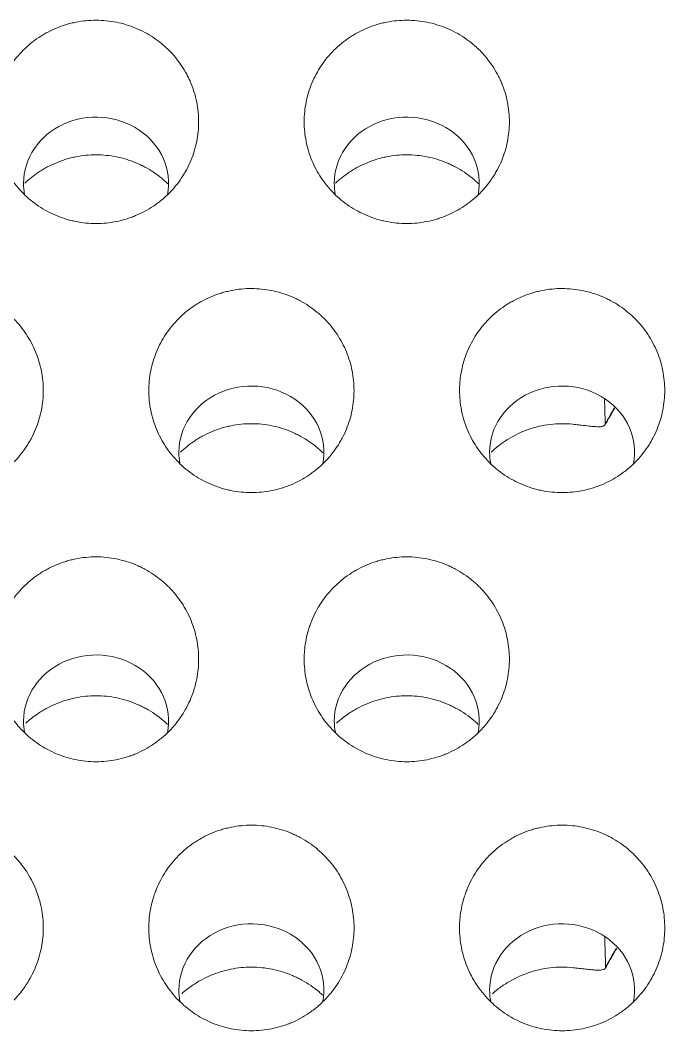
# Model space of a CAD drawing. Header units: millimetres. Extents: x 70151 to 230897, y 35202 to 113211.
# Drawn here: x 179197.91 to 179204.1, y 69223.71 to 69233.44 of the extents above; entities that cross this region are included whole.
import ezdxf

# ---------------------------------------------------------------- set-up
doc = ezdxf.new("R2010")
doc.units = ezdxf.units.MM
doc.header["$LTSCALE"] = 50
doc.layers.add('2-con', color=2, linetype='Continuous')
doc.layers.add('mark-B', color=2, linetype='Continuous', lineweight=20)

# ---------------------------------------------------------------- blocks, each defined once
blk = doc.blocks.new('무풍1WAY 대형')
at = {"layer": 'mark-B'}
for centre, start_param, end_param in [((-548.2026, -464.6576), 2.964977, 6.283185), ((-548.2026, -464.6576), 0, 0.172588), ((-545.215, -464.6576), 2.964977, 6.283185), ((-545.215, -464.6576), 0, 0.172588), ((-546.7088, -467.2448), 2.966255, 6.283185), ((-546.7088, -467.2448), 0, 0.171318), ((-543.7212, -467.2448), 2.966255, 6.283185), ((-543.7212, -467.2448), 0, 0.171318), ((-548.2026, -469.8321), 2.967433, 6.283185), ((-548.2026, -469.8321), 0, 0.17014), ((-545.215, -469.8321), 2.967433, 6.283185), ((-545.215, -469.8321), 0, 0.17014), ((-546.7088, -472.4195), 2.96861, 6.283185), ((-546.7088, -472.4195), 0, 0.168862), ((-543.7212, -472.4195), 2.96861, 6.283185), ((-543.7212, -472.4195), 0, 0.168862)]:
    blk.add_ellipse(centre, major_axis=(0.6971, 0), ratio=0.913545, start_param=start_param, end_param=end_param, dxfattribs=at)
for points, knots in [([(-548.2026, -464.2654), (-548.1366, -464.2654), (-548.0713, -464.272), (-547.9744, -464.2917), (-547.9427, -464.2998), (-547.8805, -464.3191), (-547.8196, -464.3414), (-547.7611, -464.3695), (-547.7038, -464.4007), (-547.6757, -464.4178), (-547.5951, -464.4727), (-547.5456, -464.5141), (-547.4778, -464.583), (-547.4563, -464.6072), (-547.4154, -464.6579), (-547.3963, -464.684), (-547.3435, -464.7645), (-547.3137, -464.8211), (-547.2773, -464.9104), (-547.2665, -464.941), (-547.2481, -465.0026), (-547.2405, -465.0337), (-547.2222, -465.1275), (-547.216, -465.191), (-547.216, -465.2715), (-547.2164, -465.2877), (-547.2179, -465.3197), (-547.2191, -465.3357), (-547.2238, -465.3834), (-547.233, -465.4465), (-547.2521, -465.524), (-547.2671, -465.5698), (-547.2778, -465.6003), (-547.2836, -465.6154), (-547.3141, -465.6899), (-547.344, -465.7465), (-547.397, -465.8269), (-547.416, -465.853), (-547.457, -465.9036), (-547.4786, -465.9277), (-547.5466, -465.9965), (-547.5962, -466.0378), (-547.6637, -466.0834), (-547.6775, -466.0923), (-547.7055, -466.1093), (-547.7196, -466.1174), (-547.7626, -466.1406), (-547.8211, -466.1686), (-547.8974, -466.1962), (-547.9447, -466.2095), (-547.9765, -466.2175), (-547.9926, -466.2212), (-548.0731, -466.2373), (-548.1378, -466.2437), (-548.2356, -466.2436), (-548.2683, -466.242), (-548.3339, -466.2354), (-548.3663, -466.2305), (-548.462, -466.2111), (-548.5241, -466.192), (-548.5994, -466.1604), (-548.6143, -466.1537), (-548.6439, -466.1395), (-548.6585, -466.132), (-548.7014, -466.1087), (-548.7567, -466.075), (-548.8211, -466.0266), (-548.8577, -465.9946), (-548.8816, -465.9727), (-548.8933, -465.9613), (-548.9504, -465.9033), (-548.9908, -465.8533), (-549.0436, -465.7731), (-549.06, -465.7455), (-549.09, -465.6885), (-549.1037, -465.659), (-549.1401, -465.5698), (-549.1583, -465.5087), (-549.1768, -465.4147), (-549.1814, -465.383), (-549.1876, -465.3187), (-549.1892, -465.2867), (-549.1891, -465.1909), (-549.183, -465.1275), (-549.1645, -465.0331), (-549.1567, -465.0016), (-549.1383, -464.94), (-549.1276, -464.9098), (-549.0914, -464.8211), (-549.0616, -464.7643), (-548.9901, -464.6557), (-548.9496, -464.6057), (-548.8818, -464.5368), (-548.8581, -464.5149), (-548.8206, -464.4836), (-548.8078, -464.4735), (-548.7817, -464.4538), (-548.7684, -464.4443), (-548.7012, -464.3988), (-548.6443, -464.3678), (-548.5692, -464.3362), (-548.554, -464.3302), (-548.5232, -464.319), (-548.5076, -464.3138), (-548.4606, -464.2993), (-548.429, -464.2913), (-548.3334, -464.272), (-548.2685, -464.2654), (-548.2026, -464.2654)], [0, 0, 0, 0, 0.03125, 0.03125, 0.046875, 0.046875, 0.0625, 0.078125, 0.078125, 0.09375, 0.09375, 0.125, 0.125, 0.140625, 0.140625, 0.15625, 0.15625, 0.1875, 0.1875, 0.203125, 0.203125, 0.21875, 0.21875, 0.25, 0.25, 0.257813, 0.257813, 0.265625, 0.265625, 0.28125, 0.296875, 0.304688, 0.304688, 0.3125, 0.3125, 0.34375, 0.34375, 0.359375, 0.359375, 0.375, 0.375, 0.40625, 0.40625, 0.414063, 0.414063, 0.421875, 0.421875, 0.4375, 0.453125, 0.460938, 0.460938, 0.46875, 0.46875, 0.5, 0.5, 0.515625, 0.515625, 0.53125, 0.53125, 0.5625, 0.5625, 0.570313, 0.570313, 0.578125, 0.578125, 0.59375, 0.609375, 0.617188, 0.617188, 0.625, 0.625, 0.65625, 0.65625, 0.671875, 0.671875, 0.6875, 0.6875, 0.71875, 0.71875, 0.734375, 0.734375, 0.75, 0.75, 0.78125, 0.78125, 0.796875, 0.796875, 0.8125, 0.8125, 0.84375, 0.84375, 0.875, 0.875, 0.890625, 0.890625, 0.898438, 0.898438, 0.90625, 0.90625, 0.9375, 0.9375, 0.945313, 0.945313, 0.953125, 0.953125, 0.96875, 0.96875, 1, 1, 1, 1]), ([(-545.215, -464.2654), (-545.149, -464.2654), (-545.0837, -464.272), (-544.9869, -464.2917), (-544.9551, -464.2998), (-544.893, -464.3191), (-544.832, -464.3414), (-544.7735, -464.3695), (-544.7163, -464.4007), (-544.6882, -464.4178), (-544.6075, -464.4727), (-544.5581, -464.5141), (-544.4903, -464.583), (-544.4687, -464.6072), (-544.4278, -464.6579), (-544.4088, -464.684), (-544.3559, -464.7645), (-544.3262, -464.8211), (-544.2897, -464.9104), (-544.279, -464.941), (-544.2606, -465.0026), (-544.253, -465.0337), (-544.2346, -465.1275), (-544.2284, -465.191), (-544.2284, -465.2715), (-544.2288, -465.2877), (-544.2304, -465.3197), (-544.2316, -465.3357), (-544.2362, -465.3834), (-544.2455, -465.4465), (-544.2646, -465.524), (-544.2795, -465.5698), (-544.2903, -465.6003), (-544.2961, -465.6154), (-544.3265, -465.6899), (-544.3564, -465.7465), (-544.4094, -465.8269), (-544.4285, -465.853), (-544.4695, -465.9036), (-544.4911, -465.9277), (-544.5591, -465.9965), (-544.6087, -466.0378), (-544.6761, -466.0834), (-544.6899, -466.0923), (-544.7179, -466.1093), (-544.7321, -466.1174), (-544.775, -466.1406), (-544.8335, -466.1686), (-544.9099, -466.1962), (-544.9572, -466.2095), (-544.989, -466.2175), (-545.0051, -466.2212), (-545.0855, -466.2373), (-545.1503, -466.2437), (-545.248, -466.2436), (-545.2807, -466.242), (-545.3463, -466.2354), (-545.3787, -466.2305), (-545.4745, -466.2111), (-545.5365, -466.192), (-545.6118, -466.1604), (-545.6268, -466.1537), (-545.6564, -466.1395), (-545.6709, -466.132), (-545.7138, -466.1087), (-545.7691, -466.075), (-545.8336, -466.0266), (-545.8701, -465.9946), (-545.894, -465.9727), (-545.9057, -465.9613), (-545.9629, -465.9033), (-546.0032, -465.8533), (-546.0561, -465.7731), (-546.0724, -465.7455), (-546.1024, -465.6885), (-546.1162, -465.659), (-546.1526, -465.5698), (-546.1708, -465.5087), (-546.1892, -465.4147), (-546.1939, -465.383), (-546.2001, -465.3187), (-546.2016, -465.2867), (-546.2016, -465.1909), (-546.1954, -465.1275), (-546.177, -465.0331), (-546.1692, -465.0016), (-546.1507, -464.94), (-546.1401, -464.9098), (-546.1039, -464.8211), (-546.074, -464.7643), (-546.0026, -464.6557), (-545.9621, -464.6057), (-545.8943, -464.5368), (-545.8705, -464.5149), (-545.833, -464.4836), (-545.8202, -464.4735), (-545.7941, -464.4538), (-545.7809, -464.4443), (-545.7137, -464.3988), (-545.6568, -464.3678), (-545.5817, -464.3362), (-545.5665, -464.3302), (-545.5356, -464.319), (-545.52, -464.3138), (-545.473, -464.2993), (-545.4415, -464.2913), (-545.3458, -464.272), (-545.281, -464.2654), (-545.215, -464.2654)], [0, 0, 0, 0, 0.03125, 0.03125, 0.046875, 0.046875, 0.0625, 0.078125, 0.078125, 0.09375, 0.09375, 0.125, 0.125, 0.140625, 0.140625, 0.15625, 0.15625, 0.1875, 0.1875, 0.203125, 0.203125, 0.21875, 0.21875, 0.25, 0.25, 0.257813, 0.257813, 0.265625, 0.265625, 0.28125, 0.296875, 0.304688, 0.304688, 0.3125, 0.3125, 0.34375, 0.34375, 0.359375, 0.359375, 0.375, 0.375, 0.40625, 0.40625, 0.414063, 0.414063, 0.421875, 0.421875, 0.4375, 0.453125, 0.460938, 0.460938, 0.46875, 0.46875, 0.5, 0.5, 0.515625, 0.515625, 0.53125, 0.53125, 0.5625, 0.5625, 0.570313, 0.570313, 0.578125, 0.578125, 0.59375, 0.609375, 0.617188, 0.617188, 0.625, 0.625, 0.65625, 0.65625, 0.671875, 0.671875, 0.6875, 0.6875, 0.71875, 0.71875, 0.734375, 0.734375, 0.75, 0.75, 0.78125, 0.78125, 0.796875, 0.796875, 0.8125, 0.8125, 0.84375, 0.84375, 0.875, 0.875, 0.890625, 0.890625, 0.898438, 0.898438, 0.90625, 0.90625, 0.9375, 0.9375, 0.945313, 0.945313, 0.953125, 0.953125, 0.96875, 0.96875, 1, 1, 1, 1]), ([(-542.2275, -464.2654), (-542.1615, -464.2654), (-542.0962, -464.272), (-541.9993, -464.2917), (-541.9676, -464.2998), (-541.9054, -464.3191), (-541.8445, -464.3414), (-541.786, -464.3695), (-541.7287, -464.4007), (-541.7006, -464.4178), (-541.62, -464.4727), (-541.5705, -464.5141), (-541.5027, -464.583), (-541.4812, -464.6072), (-541.4403, -464.6579), (-541.4213, -464.684), (-541.3684, -464.7645), (-541.3386, -464.8211), (-541.3022, -464.9104), (-541.2914, -464.941), (-541.273, -465.0026), (-541.2654, -465.0337), (-541.2471, -465.1275), (-541.2409, -465.191), (-541.2409, -465.2715), (-541.2413, -465.2877), (-541.2428, -465.3197), (-541.244, -465.3357), (-541.2487, -465.3834), (-541.2579, -465.4465), (-541.277, -465.524), (-541.292, -465.5698), (-541.3027, -465.6003), (-541.3085, -465.6154), (-541.339, -465.6899), (-541.3689, -465.7465), (-541.4219, -465.8269), (-541.4409, -465.853), (-541.4819, -465.9036), (-541.5035, -465.9277), (-541.5715, -465.9965), (-541.6211, -466.0378), (-541.6886, -466.0834), (-541.7024, -466.0923), (-541.7304, -466.1093), (-541.7445, -466.1174), (-541.7875, -466.1406), (-541.846, -466.1686), (-541.9223, -466.1962), (-541.9696, -466.2095), (-542.0015, -466.2175), (-542.0176, -466.2212), (-542.098, -466.2373), (-542.1627, -466.2437), (-542.2605, -466.2436), (-542.2932, -466.242), (-542.3588, -466.2354), (-542.3912, -466.2305), (-542.4869, -466.2111), (-542.549, -466.192), (-542.6243, -466.1604), (-542.6392, -466.1537), (-542.6688, -466.1395), (-542.6834, -466.132), (-542.7263, -466.1087), (-542.7816, -466.075), (-542.846, -466.0266), (-542.8826, -465.9946), (-542.9065, -465.9727), (-542.9182, -465.9613), (-542.9753, -465.9033), (-543.0157, -465.8533), (-543.0685, -465.7731), (-543.0849, -465.7455), (-543.1149, -465.6885), (-543.1286, -465.659), (-543.165, -465.5698), (-543.1832, -465.5087), (-543.2017, -465.4147), (-543.2063, -465.383), (-543.2126, -465.3187), (-543.2141, -465.2867), (-543.214, -465.1909), (-543.2079, -465.1275), (-543.1894, -465.0331), (-543.1816, -465.0016), (-543.1632, -464.94), (-543.1525, -464.9098), (-543.1163, -464.8211), (-543.0865, -464.7643), (-543.015, -464.6557), (-542.9745, -464.6057), (-542.9067, -464.5368), (-542.883, -464.5149), (-542.8455, -464.4836), (-542.8327, -464.4735), (-542.8066, -464.4538), (-542.7933, -464.4443), (-542.7261, -464.3988), (-542.6692, -464.3678), (-542.5942, -464.3362), (-542.5789, -464.3302), (-542.5481, -464.319), (-542.5325, -464.3138), (-542.4855, -464.2993), (-542.4539, -464.2913), (-542.3583, -464.272), (-542.2935, -464.2654), (-542.2275, -464.2654)], [0, 0, 0, 0, 0.03125, 0.03125, 0.046875, 0.046875, 0.0625, 0.078125, 0.078125, 0.09375, 0.09375, 0.125, 0.125, 0.140625, 0.140625, 0.15625, 0.15625, 0.1875, 0.1875, 0.203125, 0.203125, 0.21875, 0.21875, 0.25, 0.25, 0.257812, 0.257812, 0.265625, 0.265625, 0.28125, 0.296875, 0.304687, 0.304687, 0.3125, 0.3125, 0.34375, 0.34375, 0.359375, 0.359375, 0.375, 0.375, 0.40625, 0.40625, 0.414062, 0.414062, 0.421875, 0.421875, 0.4375, 0.453125, 0.460937, 0.460937, 0.46875, 0.46875, 0.5, 0.5, 0.515625, 0.515625, 0.53125, 0.53125, 0.5625, 0.5625, 0.570312, 0.570312, 0.578125, 0.578125, 0.59375, 0.609375, 0.617187, 0.617187, 0.625, 0.625, 0.65625, 0.65625, 0.671875, 0.671875, 0.6875, 0.6875, 0.71875, 0.71875, 0.734375, 0.734375, 0.75, 0.75, 0.78125, 0.78125, 0.796875, 0.796875, 0.8125, 0.8125, 0.84375, 0.84375, 0.875, 0.875, 0.890625, 0.890625, 0.898437, 0.898437, 0.90625, 0.90625, 0.9375, 0.9375, 0.945312, 0.945312, 0.953125, 0.953125, 0.96875, 0.96875, 1, 1, 1, 1]), ([(-548.3073, -464.8723), (-548.2702, -464.8762), (-548.2332, -464.878), (-548.1595, -464.8776), (-548.0861, -464.8731), (-548.0132, -464.8605), (-547.9587, -464.8479), (-547.9407, -464.8432), (-547.9052, -464.8329), (-547.8876, -464.8273), (-547.8008, -464.7968), (-547.7345, -464.7651), (-547.6557, -464.7161), (-547.6403, -464.7059), (-547.6101, -464.6848), (-547.5784, -464.6613), (-547.5482, -464.6361), (-547.5325, -464.6221)], [0, 0, 0, 0, 0.132022, 0.132022, 0.264043, 0.396065, 0.396065, 0.462076, 0.462076, 0.528086, 0.528086, 0.79213, 0.79213, 0.85814, 0.85814, 0.924151, 1, 1, 1, 1]), ([(-544.5451, -464.6222), (-544.5767, -464.6504), (-544.6101, -464.6765), (-544.6592, -464.7102), (-544.6734, -464.7195), (-544.7023, -464.7372), (-544.7168, -464.7457), (-544.7611, -464.77), (-544.8214, -464.7992), (-544.9002, -464.8282), (-544.9489, -464.842), (-544.9818, -464.8505), (-544.9984, -464.8543), (-545.0814, -464.8712), (-545.1482, -464.8778), (-545.2492, -464.8778), (-545.2829, -464.8761), (-545.3507, -464.8692), (-545.3841, -464.864), (-545.4829, -464.8437), (-545.5468, -464.8237), (-545.6245, -464.7906), (-545.6399, -464.7836), (-545.6704, -464.7687), (-545.6854, -464.761), (-545.7296, -464.7366), (-545.7865, -464.7015), (-545.8521, -464.6514), (-545.8891, -464.6187), (-545.9008, -464.6078)], [0, 0, 0, 0, 0.086067, 0.086067, 0.11998, 0.11998, 0.153892, 0.153892, 0.221716, 0.28954, 0.323452, 0.323452, 0.357364, 0.357364, 0.493013, 0.493013, 0.560837, 0.560837, 0.628661, 0.628661, 0.76431, 0.76431, 0.798222, 0.798222, 0.832134, 0.832134, 0.899959, 0.967783, 1, 1, 1, 1]), ([(-548.3073, -464.8723), (-548.3283, -464.8701), (-548.349, -464.8678), (-548.3898, -464.8632), (-548.41, -464.8609), (-548.4483, -464.8566), (-548.4665, -464.8547), (-548.4923, -464.8522), (-548.5007, -464.8515), (-548.5166, -464.8502), (-548.5317, -464.8492), (-548.5454, -464.8488), (-548.5583, -464.8488), (-548.5645, -464.8489), (-548.5813, -464.8499), (-548.5907, -464.8513), (-548.6021, -464.8548), (-548.6055, -464.8563), (-548.6112, -464.8596), (-548.6135, -464.8615), (-548.6191, -464.8678), (-548.6209, -464.873), (-548.6207, -464.8792)], [0, 0, 0, 0, 0.125, 0.125, 0.25, 0.25, 0.375, 0.375, 0.4375, 0.4375, 0.5, 0.5625, 0.5625, 0.625, 0.625, 0.75, 0.75, 0.8125, 0.8125, 0.875, 0.875, 1, 1, 1, 1]), ([(-548.6207, -464.8792), (-548.6307, -464.8965), (-548.6406, -464.9139), (-548.6752, -464.9744), (-548.6999, -465.0176), (-548.7246, -465.0608)], [0, 0, 0, 0, 0.286512, 0.286512, 1, 1, 1, 1]), ([(-546.7088, -466.8543), (-546.6429, -466.8543), (-546.5777, -466.8609), (-546.4809, -466.8805), (-546.4492, -466.8886), (-546.387, -466.9077), (-546.3262, -466.9299), (-546.2677, -466.9579), (-546.2105, -466.9889), (-546.1823, -467.0059), (-546.1017, -467.0606), (-546.0522, -467.1017), (-545.9844, -467.1704), (-545.9628, -467.1945), (-545.9219, -467.2449), (-545.9029, -467.271), (-545.85, -467.3512), (-545.8201, -467.4076), (-545.7837, -467.4966), (-545.7729, -467.5271), (-545.7545, -467.5886), (-545.7469, -467.6195), (-545.7285, -467.7131), (-545.7223, -467.7764), (-545.7223, -467.8567), (-545.7227, -467.8728), (-545.7243, -467.9048), (-545.7254, -467.9207), (-545.7301, -467.9682), (-545.7394, -468.0311), (-545.7585, -468.1084), (-545.7735, -468.1542), (-545.7843, -468.1845), (-545.79, -468.1996), (-545.8206, -468.2738), (-545.8505, -468.3302), (-545.9035, -468.4104), (-545.9226, -468.4363), (-545.9636, -468.4867), (-545.9852, -468.5107), (-546.0533, -468.5792), (-546.1029, -468.6203), (-546.1703, -468.6657), (-546.1841, -468.6746), (-546.2121, -468.6914), (-546.2262, -468.6995), (-546.2692, -468.7226), (-546.3277, -468.7504), (-546.404, -468.778), (-546.4512, -468.7911), (-546.483, -468.7991), (-546.4991, -468.8028), (-546.5794, -468.8188), (-546.6441, -468.8252), (-546.7418, -468.8251), (-546.7744, -468.8235), (-546.8399, -468.8169), (-546.8723, -468.8121), (-546.968, -468.7928), (-547.03, -468.7738), (-547.1052, -468.7423), (-547.1202, -468.7356), (-547.1497, -468.7215), (-547.1643, -468.7141), (-547.2072, -468.6909), (-547.2625, -468.6574), (-547.3269, -468.6092), (-547.3635, -468.5773), (-547.3874, -468.5555), (-547.3991, -468.5442), (-547.4563, -468.4864), (-547.4967, -468.4366), (-547.5496, -468.3567), (-547.5659, -468.3292), (-547.596, -468.2724), (-547.6097, -468.243), (-547.6462, -468.154), (-547.6644, -468.0931), (-547.6829, -467.9994), (-547.6876, -467.9678), (-547.6938, -467.9037), (-547.6953, -467.8718), (-547.6953, -467.7763), (-547.6891, -467.7131), (-547.6706, -467.6189), (-547.6628, -467.5875), (-547.6443, -467.5261), (-547.623, -467.466), (-547.596, -467.4082), (-547.5661, -467.3516), (-547.5496, -467.3239), (-547.496, -467.2428), (-547.4555, -467.1929), (-547.3877, -467.1244), (-547.3639, -467.1026), (-547.3264, -467.0714), (-547.3136, -467.0613), (-547.2875, -467.0417), (-547.2742, -467.0323), (-547.207, -466.987), (-547.1502, -466.9562), (-547.0751, -466.9247), (-547.0599, -466.9188), (-547.0291, -466.9076), (-547.0135, -466.9024), (-546.9666, -466.888), (-546.935, -466.8801), (-546.8395, -466.8609), (-546.7747, -466.8543), (-546.7088, -466.8543)], [0, 0, 0, 0, 0.03125, 0.03125, 0.046875, 0.046875, 0.0625, 0.078125, 0.078125, 0.09375, 0.09375, 0.125, 0.125, 0.140625, 0.140625, 0.15625, 0.15625, 0.1875, 0.1875, 0.203125, 0.203125, 0.21875, 0.21875, 0.25, 0.25, 0.257812, 0.257812, 0.265625, 0.265625, 0.28125, 0.296875, 0.304687, 0.304687, 0.3125, 0.3125, 0.34375, 0.34375, 0.359375, 0.359375, 0.375, 0.375, 0.40625, 0.40625, 0.414062, 0.414062, 0.421875, 0.421875, 0.4375, 0.453125, 0.460937, 0.460937, 0.46875, 0.46875, 0.5, 0.5, 0.515625, 0.515625, 0.53125, 0.53125, 0.5625, 0.5625, 0.570313, 0.570313, 0.578125, 0.578125, 0.59375, 0.609375, 0.617188, 0.617188, 0.625, 0.625, 0.65625, 0.65625, 0.671875, 0.671875, 0.6875, 0.6875, 0.71875, 0.71875, 0.734375, 0.734375, 0.75, 0.75, 0.78125, 0.78125, 0.796875, 0.796875, 0.8125, 0.828125, 0.828125, 0.84375, 0.84375, 0.875, 0.875, 0.890625, 0.890625, 0.898438, 0.898438, 0.90625, 0.90625, 0.9375, 0.9375, 0.945313, 0.945313, 0.953125, 0.953125, 0.96875, 0.96875, 1, 1, 1, 1]), ([(-543.7212, -466.8543), (-543.6553, -466.8543), (-543.5901, -466.8609), (-543.4934, -466.8805), (-543.4616, -466.8886), (-543.3995, -466.9077), (-543.3386, -466.9299), (-543.2801, -466.9579), (-543.2229, -466.9889), (-543.1948, -467.0059), (-543.1141, -467.0606), (-543.0647, -467.1017), (-542.9968, -467.1704), (-542.9753, -467.1945), (-542.9344, -467.2449), (-542.9153, -467.271), (-542.8624, -467.3512), (-542.8326, -467.4076), (-542.7961, -467.4966), (-542.7853, -467.5271), (-542.7669, -467.5886), (-542.7593, -467.6195), (-542.7409, -467.7131), (-542.7347, -467.7764), (-542.7347, -467.8567), (-542.7351, -467.8728), (-542.7367, -467.9048), (-542.7379, -467.9207), (-542.7425, -467.9682), (-542.7518, -468.0311), (-542.771, -468.1084), (-542.7859, -468.1542), (-542.7967, -468.1845), (-542.8025, -468.1996), (-542.833, -468.2738), (-542.8629, -468.3302), (-542.916, -468.4104), (-542.9351, -468.4363), (-542.9761, -468.4867), (-542.9977, -468.5107), (-543.0657, -468.5792), (-543.1153, -468.6203), (-543.1828, -468.6657), (-543.1966, -468.6746), (-543.2245, -468.6914), (-543.2387, -468.6995), (-543.2816, -468.7226), (-543.3401, -468.7504), (-543.4164, -468.778), (-543.4636, -468.7911), (-543.4954, -468.7991), (-543.5115, -468.8028), (-543.5919, -468.8188), (-543.6565, -468.8252), (-543.7542, -468.8251), (-543.7869, -468.8235), (-543.8524, -468.8169), (-543.8848, -468.8121), (-543.9804, -468.7928), (-544.0424, -468.7738), (-544.1177, -468.7423), (-544.1326, -468.7356), (-544.1622, -468.7215), (-544.1767, -468.7141), (-544.2196, -468.6909), (-544.2749, -468.6574), (-544.3394, -468.6092), (-544.3759, -468.5773), (-544.3998, -468.5555), (-544.4116, -468.5442), (-544.4687, -468.4864), (-544.5091, -468.4366), (-544.562, -468.3567), (-544.5784, -468.3292), (-544.6084, -468.2724), (-544.6222, -468.243), (-544.6586, -468.154), (-544.6769, -468.0931), (-544.6953, -467.9994), (-544.7, -467.9678), (-544.7062, -467.9037), (-544.7078, -467.8718), (-544.7077, -467.7763), (-544.7016, -467.7131), (-544.683, -467.6189), (-544.6753, -467.5875), (-544.6568, -467.5261), (-544.6355, -467.466), (-544.6084, -467.4082), (-544.5785, -467.3516), (-544.5621, -467.3239), (-544.5085, -467.2428), (-544.4679, -467.1929), (-544.4001, -467.1244), (-544.3763, -467.1026), (-544.3388, -467.0714), (-544.326, -467.0613), (-544.2999, -467.0417), (-544.2867, -467.0323), (-544.2195, -466.987), (-544.1626, -466.9562), (-544.0876, -466.9247), (-544.0724, -466.9188), (-544.0416, -466.9076), (-544.0259, -466.9024), (-543.979, -466.888), (-543.9474, -466.8801), (-543.8519, -466.8609), (-543.7872, -466.8543), (-543.7212, -466.8543)], [0, 0, 0, 0, 0.03125, 0.03125, 0.046875, 0.046875, 0.0625, 0.078125, 0.078125, 0.09375, 0.09375, 0.125, 0.125, 0.140625, 0.140625, 0.15625, 0.15625, 0.1875, 0.1875, 0.203125, 0.203125, 0.21875, 0.21875, 0.25, 0.25, 0.257812, 0.257812, 0.265625, 0.265625, 0.28125, 0.296875, 0.304687, 0.304687, 0.3125, 0.3125, 0.34375, 0.34375, 0.359375, 0.359375, 0.375, 0.375, 0.40625, 0.40625, 0.414062, 0.414062, 0.421875, 0.421875, 0.4375, 0.453125, 0.460937, 0.460937, 0.46875, 0.46875, 0.5, 0.5, 0.515625, 0.515625, 0.53125, 0.53125, 0.5625, 0.5625, 0.570312, 0.570312, 0.578125, 0.578125, 0.59375, 0.609375, 0.617187, 0.617187, 0.625, 0.625, 0.65625, 0.65625, 0.671875, 0.671875, 0.6875, 0.6875, 0.71875, 0.71875, 0.734375, 0.734375, 0.75, 0.75, 0.78125, 0.78125, 0.796875, 0.796875, 0.8125, 0.828125, 0.828125, 0.84375, 0.84375, 0.875, 0.875, 0.890625, 0.890625, 0.898437, 0.898437, 0.90625, 0.90625, 0.9375, 0.9375, 0.945312, 0.945312, 0.953125, 0.953125, 0.96875, 0.96875, 1, 1, 1, 1]), ([(-546.0333, -467.2248), (-546.068, -467.2567), (-546.105, -467.2861), (-546.158, -467.3225), (-546.1721, -467.3316), (-546.2006, -467.3492), (-546.2151, -467.3576), (-546.2589, -467.3816), (-546.3187, -467.4107), (-546.3968, -467.4393), (-546.4451, -467.4531), (-546.4777, -467.4614), (-546.4941, -467.4652), (-546.5763, -467.482), (-546.6426, -467.4886), (-546.7426, -467.4885), (-546.7761, -467.4868), (-546.8432, -467.48), (-546.8763, -467.4749), (-546.9742, -467.4548), (-547.0376, -467.435), (-547.1146, -467.4021), (-547.1299, -467.3952), (-547.1601, -467.3805), (-547.1749, -467.3727), (-547.2187, -467.3486), (-547.2751, -467.3138), (-547.3408, -467.2637), (-547.3781, -467.2306), (-547.3923, -467.2173), (-547.3944, -467.2154), (-547.3964, -467.2134)], [0, 0, 0, 0, 0.094998, 0.094998, 0.128307, 0.128307, 0.161616, 0.161616, 0.228234, 0.294851, 0.32816, 0.32816, 0.361469, 0.361469, 0.494705, 0.494705, 0.561323, 0.561323, 0.627941, 0.627941, 0.761177, 0.761177, 0.794486, 0.794486, 0.827795, 0.827795, 0.894413, 0.961031, 0.99434, 0.99434, 1, 1, 1, 1]), ([(-543.0458, -467.2248), (-543.0805, -467.2567), (-543.1174, -467.2861), (-543.1704, -467.3225), (-543.1845, -467.3316), (-543.2131, -467.3492), (-543.2275, -467.3576), (-543.2714, -467.3816), (-543.3312, -467.4107), (-543.4092, -467.4393), (-543.4575, -467.4531), (-543.4901, -467.4614), (-543.5066, -467.4652), (-543.5888, -467.482), (-543.655, -467.4886), (-543.7551, -467.4885), (-543.7885, -467.4868), (-543.8557, -467.48), (-543.8888, -467.4749), (-543.9867, -467.4548), (-544.0501, -467.435), (-544.127, -467.4021), (-544.1423, -467.3952), (-544.1725, -467.3805), (-544.1874, -467.3727), (-544.2312, -467.3486), (-544.2876, -467.3138), (-544.3533, -467.2637), (-544.3905, -467.2306), (-544.4048, -467.2173), (-544.4068, -467.2154), (-544.4089, -467.2134)], [0, 0, 0, 0, 0.094998, 0.094998, 0.128307, 0.128307, 0.161616, 0.161616, 0.228234, 0.294851, 0.32816, 0.32816, 0.361469, 0.361469, 0.494705, 0.494705, 0.561323, 0.561323, 0.627941, 0.627941, 0.761177, 0.761177, 0.794486, 0.794486, 0.827795, 0.827795, 0.894413, 0.961031, 0.99434, 0.99434, 1, 1, 1, 1]), ([(-548.2026, -469.4433), (-548.1367, -469.4433), (-548.0716, -469.4499), (-547.991, -469.4661), (-547.975, -469.4697), (-547.9433, -469.4778), (-547.9277, -469.4822), (-547.8811, -469.4964), (-547.8203, -469.5185), (-547.7618, -469.5463), (-547.7046, -469.5772), (-547.6765, -469.5942), (-547.5959, -469.6486), (-547.5464, -469.6895), (-547.4785, -469.7579), (-547.457, -469.7819), (-547.416, -469.8322), (-547.397, -469.8581), (-547.344, -469.938), (-547.3141, -469.9942), (-547.2776, -470.083), (-547.2668, -470.1134), (-547.2484, -470.1746), (-547.2407, -470.2055), (-547.2223, -470.2988), (-547.2161, -470.3619), (-547.2161, -470.442), (-547.2165, -470.4581), (-547.2181, -470.4899), (-547.2193, -470.5058), (-547.224, -470.5532), (-547.2333, -470.6159), (-547.2486, -470.6775), (-547.2671, -470.7386), (-547.2779, -470.7691), (-547.3146, -470.8578), (-547.3445, -470.914), (-547.3976, -470.9939), (-547.4167, -471.0198), (-547.4578, -471.0699), (-547.4794, -471.0938), (-547.5474, -471.1621), (-547.597, -471.203), (-547.6645, -471.2482), (-547.6783, -471.257), (-547.7062, -471.2737), (-547.7204, -471.2818), (-547.7633, -471.3047), (-547.8218, -471.3324), (-547.898, -471.3598), (-547.9452, -471.3729), (-547.977, -471.3809), (-547.993, -471.3845), (-548.0733, -471.4005), (-548.1379, -471.4068), (-548.2355, -471.4067), (-548.2681, -471.4051), (-548.3336, -471.3986), (-548.3659, -471.3937), (-548.4615, -471.3746), (-548.5235, -471.3557), (-548.5986, -471.3244), (-548.6136, -471.3177), (-548.6432, -471.3037), (-548.6577, -471.2963), (-548.7006, -471.2732), (-548.7558, -471.2399), (-548.8203, -471.1918), (-548.8569, -471.1602), (-548.8808, -471.1384), (-548.8925, -471.1272), (-548.9497, -471.0697), (-548.9901, -471.02), (-549.0431, -470.9404), (-549.0594, -470.913), (-549.0895, -470.8564), (-549.1033, -470.8271), (-549.1398, -470.7384), (-549.1581, -470.6777), (-549.1766, -470.5843), (-549.1812, -470.5527), (-549.1875, -470.4888), (-549.189, -470.457), (-549.189, -470.3618), (-549.1828, -470.2988), (-549.1642, -470.2048), (-549.1564, -470.1735), (-549.138, -470.1123), (-549.1166, -470.0524), (-549.0827, -469.9804), (-549.0592, -469.9385), (-549.0428, -469.9109), (-549.0342, -469.8973), (-548.9895, -469.83), (-548.9489, -469.7803), (-548.8811, -469.7121), (-548.8573, -469.6903), (-548.8198, -469.6593), (-548.8069, -469.6493), (-548.7808, -469.6298), (-548.7676, -469.6204), (-548.7004, -469.5753), (-548.6436, -469.5447), (-548.5686, -469.5134), (-548.5534, -469.5075), (-548.5226, -469.4964), (-548.507, -469.4912), (-548.4601, -469.4769), (-548.4286, -469.4689), (-548.3331, -469.4499), (-548.2684, -469.4433), (-548.2026, -469.4433)], [0, 0, 0, 0, 0.03125, 0.03125, 0.039062, 0.039062, 0.046875, 0.046875, 0.0625, 0.078125, 0.078125, 0.09375, 0.09375, 0.125, 0.125, 0.140625, 0.140625, 0.15625, 0.15625, 0.1875, 0.1875, 0.203125, 0.203125, 0.21875, 0.21875, 0.25, 0.25, 0.257812, 0.257812, 0.265625, 0.265625, 0.28125, 0.296875, 0.296875, 0.3125, 0.3125, 0.34375, 0.34375, 0.359375, 0.359375, 0.375, 0.375, 0.40625, 0.40625, 0.414062, 0.414062, 0.421875, 0.421875, 0.4375, 0.453125, 0.460937, 0.460937, 0.46875, 0.46875, 0.5, 0.5, 0.515625, 0.515625, 0.53125, 0.53125, 0.5625, 0.5625, 0.570313, 0.570313, 0.578125, 0.578125, 0.59375, 0.609375, 0.617188, 0.617188, 0.625, 0.625, 0.65625, 0.65625, 0.671875, 0.671875, 0.6875, 0.6875, 0.71875, 0.71875, 0.734375, 0.734375, 0.75, 0.75, 0.78125, 0.78125, 0.796875, 0.796875, 0.8125, 0.828125, 0.835938, 0.835938, 0.84375, 0.84375, 0.875, 0.875, 0.890625, 0.890625, 0.898438, 0.898438, 0.90625, 0.90625, 0.9375, 0.9375, 0.945313, 0.945313, 0.953125, 0.953125, 0.96875, 0.96875, 1, 1, 1, 1]), ([(-545.215, -469.4433), (-545.1492, -469.4433), (-545.084, -469.4499), (-545.0035, -469.4661), (-544.9875, -469.4697), (-544.9558, -469.4778), (-544.9401, -469.4822), (-544.8936, -469.4964), (-544.8327, -469.5185), (-544.7743, -469.5463), (-544.7171, -469.5772), (-544.689, -469.5942), (-544.6083, -469.6486), (-544.5589, -469.6895), (-544.491, -469.7579), (-544.4694, -469.7819), (-544.4285, -469.8322), (-544.4094, -469.8581), (-544.3564, -469.938), (-544.3266, -469.9942), (-544.2901, -470.083), (-544.2793, -470.1134), (-544.2608, -470.1746), (-544.2532, -470.2055), (-544.2348, -470.2988), (-544.2286, -470.3619), (-544.2286, -470.442), (-544.229, -470.4581), (-544.2306, -470.4899), (-544.2317, -470.5058), (-544.2364, -470.5532), (-544.2457, -470.6159), (-544.2611, -470.6775), (-544.2795, -470.7386), (-544.2904, -470.7691), (-544.327, -470.8578), (-544.357, -470.914), (-544.4101, -470.9939), (-544.4292, -471.0198), (-544.4702, -471.0699), (-544.4918, -471.0938), (-544.5599, -471.1621), (-544.6095, -471.203), (-544.6769, -471.2482), (-544.6907, -471.257), (-544.7187, -471.2737), (-544.7328, -471.2818), (-544.7757, -471.3047), (-544.8342, -471.3324), (-544.9105, -471.3598), (-544.9576, -471.3729), (-544.9894, -471.3809), (-545.0055, -471.3845), (-545.0858, -471.4005), (-545.1504, -471.4068), (-545.2479, -471.4067), (-545.2806, -471.4051), (-545.346, -471.3986), (-545.3784, -471.3937), (-545.474, -471.3746), (-545.5359, -471.3557), (-545.6111, -471.3244), (-545.626, -471.3177), (-545.6556, -471.3037), (-545.6701, -471.2963), (-545.713, -471.2732), (-545.7683, -471.2399), (-545.8327, -471.1918), (-545.8693, -471.1602), (-545.8932, -471.1384), (-545.905, -471.1272), (-545.9622, -471.0697), (-546.0026, -471.02), (-546.0555, -470.9404), (-546.0719, -470.913), (-546.102, -470.8564), (-546.1158, -470.8271), (-546.1522, -470.7384), (-546.1705, -470.6777), (-546.189, -470.5843), (-546.1937, -470.5527), (-546.1999, -470.4888), (-546.2015, -470.457), (-546.2014, -470.3618), (-546.1953, -470.2988), (-546.1767, -470.2048), (-546.1689, -470.1735), (-546.1504, -470.1123), (-546.129, -470.0524), (-546.0952, -469.9804), (-546.0716, -469.9385), (-546.0552, -469.9109), (-546.0466, -469.8973), (-546.0019, -469.83), (-545.9613, -469.7803), (-545.8935, -469.7121), (-545.8697, -469.6903), (-545.8322, -469.6593), (-545.8194, -469.6493), (-545.7933, -469.6298), (-545.7801, -469.6204), (-545.7129, -469.5753), (-545.656, -469.5447), (-545.581, -469.5134), (-545.5658, -469.5075), (-545.535, -469.4964), (-545.5194, -469.4912), (-545.4725, -469.4769), (-545.441, -469.4689), (-545.3456, -469.4499), (-545.2809, -469.4433), (-545.215, -469.4433)], [0, 0, 0, 0, 0.03125, 0.03125, 0.039063, 0.039063, 0.046875, 0.046875, 0.0625, 0.078125, 0.078125, 0.09375, 0.09375, 0.125, 0.125, 0.140625, 0.140625, 0.15625, 0.15625, 0.1875, 0.1875, 0.203125, 0.203125, 0.21875, 0.21875, 0.25, 0.25, 0.257812, 0.257812, 0.265625, 0.265625, 0.28125, 0.296875, 0.296875, 0.3125, 0.3125, 0.34375, 0.34375, 0.359375, 0.359375, 0.375, 0.375, 0.40625, 0.40625, 0.414062, 0.414062, 0.421875, 0.421875, 0.4375, 0.453125, 0.460937, 0.460937, 0.46875, 0.46875, 0.5, 0.5, 0.515625, 0.515625, 0.53125, 0.53125, 0.5625, 0.5625, 0.570312, 0.570312, 0.578125, 0.578125, 0.59375, 0.609375, 0.617187, 0.617187, 0.625, 0.625, 0.65625, 0.65625, 0.671875, 0.671875, 0.6875, 0.6875, 0.71875, 0.71875, 0.734375, 0.734375, 0.75, 0.75, 0.78125, 0.78125, 0.796875, 0.796875, 0.8125, 0.828125, 0.835937, 0.835937, 0.84375, 0.84375, 0.875, 0.875, 0.890625, 0.890625, 0.898437, 0.898437, 0.90625, 0.90625, 0.9375, 0.9375, 0.945312, 0.945312, 0.953125, 0.953125, 0.96875, 0.96875, 1, 1, 1, 1]), ([(-542.2275, -469.4433), (-542.1616, -469.4433), (-542.0965, -469.4499), (-542.0159, -469.4661), (-541.9999, -469.4697), (-541.9682, -469.4778), (-541.9526, -469.4822), (-541.906, -469.4964), (-541.8452, -469.5185), (-541.7867, -469.5463), (-541.7295, -469.5772), (-541.7014, -469.5942), (-541.6208, -469.6486), (-541.5713, -469.6895), (-541.5034, -469.7579), (-541.4819, -469.7819), (-541.4409, -469.8322), (-541.4219, -469.8581), (-541.3689, -469.938), (-541.339, -469.9942), (-541.3025, -470.083), (-541.2917, -470.1134), (-541.2733, -470.1746), (-541.2656, -470.2055), (-541.2472, -470.2988), (-541.241, -470.3619), (-541.241, -470.442), (-541.2414, -470.4581), (-541.243, -470.4899), (-541.2442, -470.5058), (-541.2489, -470.5532), (-541.2582, -470.6159), (-541.2735, -470.6775), (-541.292, -470.7386), (-541.3028, -470.7691), (-541.3395, -470.8578), (-541.3694, -470.914), (-541.4226, -470.9939), (-541.4417, -471.0198), (-541.4827, -471.0699), (-541.5043, -471.0938), (-541.5723, -471.1621), (-541.6219, -471.203), (-541.6894, -471.2482), (-541.7032, -471.257), (-541.7312, -471.2737), (-541.7453, -471.2818), (-541.7882, -471.3047), (-541.8467, -471.3324), (-541.9229, -471.3598), (-541.9701, -471.3729), (-542.0019, -471.3809), (-542.018, -471.3845), (-542.0982, -471.4005), (-542.1628, -471.4068), (-542.2604, -471.4067), (-542.293, -471.4051), (-542.3585, -471.3986), (-542.3908, -471.3937), (-542.4864, -471.3746), (-542.5484, -471.3557), (-542.6235, -471.3244), (-542.6385, -471.3177), (-542.6681, -471.3037), (-542.6826, -471.2963), (-542.7255, -471.2732), (-542.7808, -471.2399), (-542.8452, -471.1918), (-542.8818, -471.1602), (-542.9057, -471.1384), (-542.9174, -471.1272), (-542.9746, -471.0697), (-543.015, -471.02), (-543.068, -470.9404), (-543.0843, -470.913), (-543.1144, -470.8564), (-543.1282, -470.8271), (-543.1647, -470.7384), (-543.183, -470.6777), (-543.2015, -470.5843), (-543.2061, -470.5527), (-543.2124, -470.4888), (-543.2139, -470.457), (-543.2139, -470.3618), (-543.2077, -470.2988), (-543.1891, -470.2048), (-543.1813, -470.1735), (-543.1629, -470.1123), (-543.1415, -470.0524), (-543.1076, -469.9804), (-543.0841, -469.9385), (-543.0677, -469.9109), (-543.0591, -469.8973), (-543.0144, -469.83), (-542.9738, -469.7803), (-542.906, -469.7121), (-542.8822, -469.6903), (-542.8447, -469.6593), (-542.8318, -469.6493), (-542.8057, -469.6298), (-542.7925, -469.6204), (-542.7253, -469.5753), (-542.6685, -469.5447), (-542.5935, -469.5134), (-542.5783, -469.5075), (-542.5475, -469.4964), (-542.5319, -469.4912), (-542.485, -469.4769), (-542.4535, -469.4689), (-542.358, -469.4499), (-542.2933, -469.4433), (-542.2275, -469.4433)], [0, 0, 0, 0, 0.03125, 0.03125, 0.039063, 0.039063, 0.046875, 0.046875, 0.0625, 0.078125, 0.078125, 0.09375, 0.09375, 0.125, 0.125, 0.140625, 0.140625, 0.15625, 0.15625, 0.1875, 0.1875, 0.203125, 0.203125, 0.21875, 0.21875, 0.25, 0.25, 0.257813, 0.257813, 0.265625, 0.265625, 0.28125, 0.296875, 0.296875, 0.3125, 0.3125, 0.34375, 0.34375, 0.359375, 0.359375, 0.375, 0.375, 0.40625, 0.40625, 0.414063, 0.414063, 0.421875, 0.421875, 0.4375, 0.453125, 0.460938, 0.460938, 0.46875, 0.46875, 0.5, 0.5, 0.515625, 0.515625, 0.53125, 0.53125, 0.5625, 0.5625, 0.570312, 0.570312, 0.578125, 0.578125, 0.59375, 0.609375, 0.617187, 0.617187, 0.625, 0.625, 0.65625, 0.65625, 0.671875, 0.671875, 0.6875, 0.6875, 0.71875, 0.71875, 0.734375, 0.734375, 0.75, 0.75, 0.78125, 0.78125, 0.796875, 0.796875, 0.8125, 0.828125, 0.835937, 0.835937, 0.84375, 0.84375, 0.875, 0.875, 0.890625, 0.890625, 0.898437, 0.898437, 0.90625, 0.90625, 0.9375, 0.9375, 0.945312, 0.945312, 0.953125, 0.953125, 0.96875, 0.96875, 1, 1, 1, 1]), ([(-548.3041, -470.1012), (-548.2314, -470.1087), (-548.1593, -470.1081), (-548.0519, -470.0955), (-548.0162, -470.0893), (-547.9452, -470.0728), (-547.9104, -470.0627), (-547.8084, -470.0268), (-547.7436, -469.9957), (-547.6511, -469.9381), (-547.6215, -469.9174), (-547.5679, -469.8753), (-547.5435, -469.8541), (-547.5201, -469.8318)], [0, 0, 0, 0, 0.253084, 0.253084, 0.379626, 0.379626, 0.506168, 0.506168, 0.759252, 0.759252, 0.885794, 0.885794, 1, 1, 1, 1]), ([(-544.5326, -469.8319), (-544.5712, -469.8687), (-544.6127, -469.9024), (-544.6707, -469.9423), (-544.6846, -469.9513), (-544.7128, -469.9687), (-544.7271, -469.977), (-544.7704, -470.0008), (-544.8295, -470.0294), (-544.9066, -470.0578), (-544.9544, -470.0714), (-544.9866, -470.0796), (-545.0029, -470.0834), (-545.0841, -470.0999), (-545.1496, -470.1065), (-545.2485, -470.1064), (-545.2815, -470.1047), (-545.3479, -470.098), (-545.3806, -470.0929), (-545.4773, -470.073), (-545.54, -470.0535), (-545.6161, -470.021), (-545.6312, -470.0141), (-545.661, -469.9996), (-545.6757, -469.992), (-545.719, -469.9681), (-545.7747, -469.9337), (-545.8397, -469.8841), (-545.8765, -469.8515), (-545.894, -469.8351), (-545.8995, -469.8299), (-545.905, -469.8246)], [0, 0, 0, 0, 0.106293, 0.106293, 0.138838, 0.138838, 0.171384, 0.171384, 0.236475, 0.301567, 0.334112, 0.334112, 0.366658, 0.366658, 0.496841, 0.496841, 0.561932, 0.561932, 0.627024, 0.627024, 0.757206, 0.757206, 0.789752, 0.789752, 0.822298, 0.822298, 0.887389, 0.95248, 0.985026, 0.985026, 1, 1, 1, 1]), ([(-548.462, -470.0836), (-548.468, -470.083), (-548.4739, -470.0824), (-548.4854, -470.0812), (-548.4911, -470.0806), (-548.5075, -470.0791), (-548.5281, -470.0776), (-548.546, -470.077), (-548.5585, -470.0771), (-548.5625, -470.0772), (-548.57, -470.0776), (-548.5735, -470.0778), (-548.5836, -470.0789), (-548.5894, -470.08), (-548.5995, -470.0831), (-548.6038, -470.0851), (-548.6139, -470.0922), (-548.6172, -470.0986), (-548.6169, -470.1068)], [0, 0, 0, 0, 0.0625, 0.0625, 0.125, 0.125, 0.25, 0.375, 0.375, 0.4375, 0.4375, 0.5, 0.5, 0.625, 0.625, 0.75, 0.75, 1, 1, 1, 1]), ([(-548.3041, -470.1012), (-548.3178, -470.0997), (-548.3316, -470.0983), (-548.359, -470.0952), (-548.3727, -470.0937), (-548.4126, -470.0891), (-548.438, -470.0862), (-548.462, -470.0836)], [0, 0, 0, 0, 0.25, 0.25, 0.5, 0.5, 1, 1, 1, 1]), ([(-546.7088, -472.0324), (-546.643, -472.0324), (-546.5779, -472.0388), (-546.4974, -472.055), (-546.4814, -472.0586), (-546.4498, -472.0666), (-546.4341, -472.071), (-546.3876, -472.0852), (-546.3268, -472.1071), (-546.2684, -472.1348), (-546.2112, -472.1655), (-546.1831, -472.1824), (-546.1025, -472.2366), (-546.053, -472.2774), (-545.9851, -472.3455), (-545.9635, -472.3693), (-545.9225, -472.4194), (-545.9035, -472.4452), (-545.8504, -472.5249), (-545.8206, -472.5809), (-545.784, -472.6693), (-545.7732, -472.6997), (-545.7547, -472.7607), (-545.7471, -472.7915), (-545.7287, -472.8845), (-545.7224, -472.9474), (-545.7224, -473.0434), (-545.724, -473.0752), (-545.7303, -473.1382), (-545.7396, -473.2007), (-545.755, -473.2621), (-545.7735, -473.3231), (-545.7843, -473.3534), (-545.821, -473.4419), (-545.851, -473.4978), (-545.9042, -473.5774), (-545.9233, -473.6032), (-545.9644, -473.6532), (-545.986, -473.677), (-546.054, -473.7449), (-546.1036, -473.7856), (-546.1711, -473.8306), (-546.1849, -473.8394), (-546.2128, -473.8561), (-546.227, -473.8641), (-546.2699, -473.8869), (-546.3283, -473.9145), (-546.4045, -473.9417), (-546.4516, -473.9547), (-546.4834, -473.9627), (-546.4995, -473.9663), (-546.5796, -473.9821), (-546.6442, -473.9884), (-546.7417, -473.9884), (-546.7743, -473.9868), (-546.8397, -473.9803), (-546.872, -473.9754), (-546.9675, -473.9564), (-547.0294, -473.9376), (-547.1196, -473.9002), (-547.1493, -473.8862), (-547.2064, -473.8556), (-547.2617, -473.8224), (-547.3261, -473.7746), (-547.3627, -473.743), (-547.3866, -473.7213), (-547.3984, -473.7102), (-547.4556, -473.6529), (-547.496, -473.6034), (-547.549, -473.5241), (-547.5654, -473.4968), (-547.588, -473.4545), (-547.5952, -473.4401), (-547.609, -473.4111), (-547.6154, -473.3964), (-547.6459, -473.3228), (-547.6642, -473.2623), (-547.6827, -473.1691), (-547.6874, -473.1376), (-547.6936, -473.0739), (-547.6952, -473.0422), (-547.6951, -472.9473), (-547.6889, -472.8844), (-547.6703, -472.7908), (-547.6625, -472.7596), (-547.644, -472.6986), (-547.6226, -472.6388), (-547.5887, -472.5671), (-547.5652, -472.5254), (-547.5487, -472.4979), (-547.5401, -472.4842), (-547.4954, -472.4172), (-547.4548, -472.3678), (-547.3869, -472.2998), (-547.3631, -472.2781), (-547.3256, -472.2473), (-547.3127, -472.2372), (-547.2867, -472.2179), (-547.2734, -472.2085), (-547.2063, -472.1636), (-547.1495, -472.1332), (-547.0745, -472.102), (-547.0593, -472.0961), (-547.0285, -472.0851), (-547.0129, -472.0799), (-546.9661, -472.0657), (-546.9346, -472.0578), (-546.8392, -472.0388), (-546.7746, -472.0324), (-546.7088, -472.0324)], [0, 0, 0, 0, 0.03125, 0.03125, 0.039062, 0.039062, 0.046875, 0.046875, 0.0625, 0.078125, 0.078125, 0.09375, 0.09375, 0.125, 0.125, 0.140625, 0.140625, 0.15625, 0.15625, 0.1875, 0.1875, 0.203125, 0.203125, 0.21875, 0.21875, 0.25, 0.25, 0.265625, 0.265625, 0.28125, 0.296875, 0.296875, 0.3125, 0.3125, 0.34375, 0.34375, 0.359375, 0.359375, 0.375, 0.375, 0.40625, 0.40625, 0.414063, 0.414063, 0.421875, 0.421875, 0.4375, 0.453125, 0.460938, 0.460938, 0.46875, 0.46875, 0.5, 0.5, 0.515625, 0.515625, 0.53125, 0.53125, 0.5625, 0.5625, 0.578125, 0.578125, 0.59375, 0.609375, 0.617188, 0.617188, 0.625, 0.625, 0.65625, 0.65625, 0.671875, 0.671875, 0.679688, 0.679688, 0.6875, 0.6875, 0.71875, 0.71875, 0.734375, 0.734375, 0.75, 0.75, 0.78125, 0.78125, 0.796875, 0.796875, 0.8125, 0.828125, 0.835938, 0.835938, 0.84375, 0.84375, 0.875, 0.875, 0.890625, 0.890625, 0.898438, 0.898438, 0.90625, 0.90625, 0.9375, 0.9375, 0.945313, 0.945313, 0.953125, 0.953125, 0.96875, 0.96875, 1, 1, 1, 1]), ([(-543.7212, -472.0324), (-543.6555, -472.0324), (-543.5904, -472.0388), (-543.5099, -472.055), (-543.4939, -472.0586), (-543.4623, -472.0666), (-543.4466, -472.071), (-543.4001, -472.0852), (-543.3392, -472.1071), (-543.2808, -472.1348), (-543.2237, -472.1655), (-543.1956, -472.1824), (-543.1149, -472.2366), (-543.0654, -472.2774), (-542.9975, -472.3455), (-542.976, -472.3693), (-542.935, -472.4194), (-542.9159, -472.4452), (-542.8629, -472.5249), (-542.833, -472.5809), (-542.7965, -472.6693), (-542.7856, -472.6997), (-542.7672, -472.7607), (-542.7595, -472.7915), (-542.7411, -472.8845), (-542.7349, -472.9474), (-542.7349, -473.0434), (-542.7365, -473.0752), (-542.7427, -473.1382), (-542.752, -473.2007), (-542.7674, -473.2621), (-542.7859, -473.3231), (-542.7968, -473.3534), (-542.8335, -473.4419), (-542.8634, -473.4978), (-542.9166, -473.5774), (-542.9358, -473.6032), (-542.9768, -473.6532), (-542.9984, -473.677), (-543.0665, -473.7449), (-543.1161, -473.7856), (-543.1836, -473.8306), (-543.1974, -473.8394), (-543.2253, -473.8561), (-543.2394, -473.8641), (-543.2823, -473.8869), (-543.3407, -473.9145), (-543.4169, -473.9417), (-543.4641, -473.9547), (-543.4959, -473.9627), (-543.5119, -473.9663), (-543.5921, -473.9821), (-543.6567, -473.9884), (-543.7541, -473.9884), (-543.7867, -473.9868), (-543.8521, -473.9803), (-543.8844, -473.9754), (-543.9799, -473.9564), (-544.0419, -473.9376), (-544.132, -473.9002), (-544.1617, -473.8862), (-544.2189, -473.8556), (-544.2741, -473.8224), (-544.3386, -473.7746), (-544.3752, -473.743), (-544.3991, -473.7213), (-544.4108, -473.7102), (-544.4681, -473.6529), (-544.5085, -473.6034), (-544.5615, -473.5241), (-544.5779, -473.4968), (-544.6005, -473.4545), (-544.6077, -473.4401), (-544.6214, -473.4111), (-544.6279, -473.3964), (-544.6583, -473.3228), (-544.6766, -473.2623), (-544.6952, -473.1691), (-544.6998, -473.1376), (-544.7061, -473.0739), (-544.7076, -473.0422), (-544.7076, -472.9473), (-544.7014, -472.8844), (-544.6828, -472.7908), (-544.675, -472.7596), (-544.6565, -472.6986), (-544.6351, -472.6388), (-544.6012, -472.5671), (-544.5776, -472.5254), (-544.5612, -472.4979), (-544.5525, -472.4842), (-544.5078, -472.4172), (-544.4672, -472.3678), (-544.3994, -472.2998), (-544.3756, -472.2781), (-544.338, -472.2473), (-544.3252, -472.2372), (-544.2991, -472.2179), (-544.2859, -472.2085), (-544.2187, -472.1636), (-544.1619, -472.1332), (-544.0869, -472.102), (-544.0718, -472.0961), (-544.041, -472.0851), (-544.0254, -472.0799), (-543.9785, -472.0657), (-543.947, -472.0578), (-543.8517, -472.0388), (-543.787, -472.0324), (-543.7212, -472.0324)], [0, 0, 0, 0, 0.03125, 0.03125, 0.039062, 0.039062, 0.046875, 0.046875, 0.0625, 0.078125, 0.078125, 0.09375, 0.09375, 0.125, 0.125, 0.140625, 0.140625, 0.15625, 0.15625, 0.1875, 0.1875, 0.203125, 0.203125, 0.21875, 0.21875, 0.25, 0.25, 0.265625, 0.265625, 0.28125, 0.296875, 0.296875, 0.3125, 0.3125, 0.34375, 0.34375, 0.359375, 0.359375, 0.375, 0.375, 0.40625, 0.40625, 0.414063, 0.414063, 0.421875, 0.421875, 0.4375, 0.453125, 0.460938, 0.460938, 0.46875, 0.46875, 0.5, 0.5, 0.515625, 0.515625, 0.53125, 0.53125, 0.5625, 0.5625, 0.578125, 0.578125, 0.59375, 0.609375, 0.617188, 0.617188, 0.625, 0.625, 0.65625, 0.65625, 0.671875, 0.671875, 0.679688, 0.679688, 0.6875, 0.6875, 0.71875, 0.71875, 0.734375, 0.734375, 0.75, 0.75, 0.78125, 0.78125, 0.796875, 0.796875, 0.8125, 0.828125, 0.835937, 0.835937, 0.84375, 0.84375, 0.875, 0.875, 0.890625, 0.890625, 0.898437, 0.898437, 0.90625, 0.90625, 0.9375, 0.9375, 0.945312, 0.945312, 0.953125, 0.953125, 0.96875, 0.96875, 1, 1, 1, 1]), ([(-546.0249, -472.4211), (-546.0654, -472.4595), (-546.1091, -472.4945), (-546.1697, -472.5349), (-546.1835, -472.5437), (-546.2115, -472.5605), (-546.2257, -472.5685), (-546.2687, -472.5914), (-546.3273, -472.6191), (-546.4037, -472.6464), (-546.451, -472.6595), (-546.4828, -472.6675), (-546.4989, -472.6711), (-546.5793, -472.687), (-546.644, -472.6933), (-546.7418, -472.6932), (-546.7745, -472.6916), (-546.84, -472.6851), (-546.8724, -472.6803), (-546.9682, -472.6611), (-547.0303, -472.6423), (-547.1056, -472.611), (-547.1206, -472.6044), (-547.1502, -472.5903), (-547.1648, -472.583), (-547.2078, -472.5599), (-547.2632, -472.5266), (-547.3278, -472.4786), (-547.3645, -472.447), (-547.3839, -472.4293), (-547.3913, -472.4224), (-547.3986, -472.4154)], [0, 0, 0, 0, 0.111769, 0.111769, 0.143924, 0.143924, 0.176078, 0.176078, 0.240387, 0.304695, 0.33685, 0.33685, 0.369004, 0.369004, 0.497622, 0.497622, 0.56193, 0.56193, 0.626239, 0.626239, 0.754857, 0.754857, 0.787011, 0.787011, 0.819165, 0.819165, 0.883474, 0.947783, 0.979937, 0.979937, 1, 1, 1, 1]), ([(-543.0373, -472.4211), (-543.0778, -472.4595), (-543.1216, -472.4945), (-543.1821, -472.5349), (-543.196, -472.5437), (-543.224, -472.5605), (-543.2381, -472.5685), (-543.2811, -472.5914), (-543.3397, -472.6191), (-543.4161, -472.6464), (-543.4634, -472.6595), (-543.4953, -472.6675), (-543.5114, -472.6711), (-543.5917, -472.687), (-543.6565, -472.6933), (-543.7542, -472.6932), (-543.7869, -472.6916), (-543.8525, -472.6851), (-543.8849, -472.6803), (-543.9807, -472.6611), (-544.0427, -472.6423), (-544.1181, -472.611), (-544.1331, -472.6044), (-544.1627, -472.5903), (-544.1773, -472.583), (-544.2202, -472.5599), (-544.2756, -472.5266), (-544.3403, -472.4786), (-544.3769, -472.447), (-544.3964, -472.4293), (-544.4038, -472.4224), (-544.4111, -472.4154)], [0, 0, 0, 0, 0.111769, 0.111769, 0.143924, 0.143924, 0.176078, 0.176078, 0.240387, 0.304695, 0.33685, 0.33685, 0.369004, 0.369004, 0.497622, 0.497622, 0.56193, 0.56193, 0.626239, 0.626239, 0.754857, 0.754857, 0.787011, 0.787011, 0.819165, 0.819165, 0.883474, 0.947783, 0.979937, 0.979937, 1, 1, 1, 1])]:
    blk.add_open_spline(points, degree=3, knots=knots, dxfattribs=at)
for points, degree in [([(-548.6178, -464.8669), (-548.6724, -464.9624), (-548.7271, -465.0579)], 2), ([(-548.6115, -465.1646), (-548.6148, -465.0698), (-548.6179, -464.9746), (-548.6207, -464.8792)], 3), ([(-548.614, -470.0945), (-548.7071, -470.2558)], 1), ([(-548.6169, -470.1068), (-548.6461, -470.1574), (-548.6753, -470.2081), (-548.7046, -470.2587)], 3), ([(-548.6095, -470.34), (-548.6121, -470.2625), (-548.6146, -470.1848), (-548.6169, -470.1068)], 3)]:
    blk.add_open_spline(points, degree=degree, dxfattribs=at)
blk = doc.blocks.new('dpdjzjs')
at = {"layer": 'mark-B', "rotation": 180}
blk.add_blockref('무풍1WAY 대형', (178654.9147, 88751.491), dxfattribs=at)

msp = doc.modelspace()

# ---------------------------------------------------------------- block references
at = {"layer": '2-con'}
msp.add_blockref('dpdjzjs', (0, -19992.0434), dxfattribs=at)

doc.saveas('drawing.dxf')
